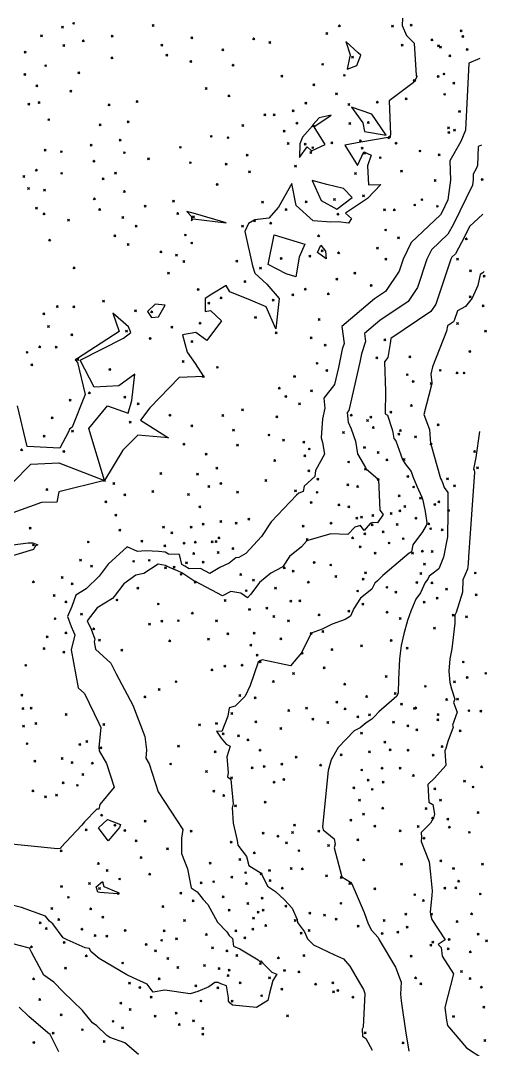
# Model space of a CAD drawing. Header units: inches. Extents: x 1411897 to 1412713, y 4930955 to 4931789.
# Drawn here: x 1412278.8 to 1412328.2, y 4931515.1 to 4931623.9 of the extents above; entities that cross this region are included whole.
import ezdxf

# ---------------------------------------------------------------- set-up
doc = ezdxf.new("R2010")
doc.units = ezdxf.units.IN
doc.header["$MEASUREMENT"] = 0
doc.header["$PDMODE"] = 35
doc.header["$PDSIZE"] = 0.1

msp = doc.modelspace()

# ---------------------------------------------------------------- linework, layer by layer
at = {"color": 2, "true_color": 0xf1eb1f}
for p, q in [((1412319.18, 4931624.15), (1412319.16, 4931623.38)), ((1412319.16, 4931623.38), (1412319.61, 4931622.31)), ((1412319.61, 4931622.31), (1412320.42, 4931621.52)), ((1412314.5, 4931620.51), (1412313.21, 4931621.7)), ((1412313.21, 4931621.7), (1412313.65, 4931620.27)), ((1412320.42, 4931621.52), (1412320.65, 4931618.09)), ((1412313.65, 4931620.27), (1412313.58, 4931619.96)), ((1412314.38, 4931619.17), (1412314.78, 4931620.25)), ((1412314.78, 4931620.25), (1412314.5, 4931620.51)), ((1412313.58, 4931619.96), (1412313.33, 4931618.75)), ((1412313.33, 4931618.75), (1412314.38, 4931619.17)), ((1412326.21, 4931619.4), (1412325.87, 4931612.32)), ((1412327.36, 4931619.9), (1412326.21, 4931619.4)), ((1412320.71, 4931618), (1412320.52, 4931617.6)), ((1412320.65, 4931618.09), (1412320.71, 4931618)), ((1412320.32, 4931617.33), (1412317.78, 4931615.43)), ((1412320.57, 4931617.53), (1412320.32, 4931617.33)), ((1412320.52, 4931617.6), (1412320.57, 4931617.53)), ((1412313.81, 4931614.76), (1412315, 4931613.09)), ((1412315.96, 4931613.99), (1412313.81, 4931614.76)), ((1412317.78, 4931615.43), (1412317.93, 4931611.87)), ((1412310.38, 4931613.63), (1412309.73, 4931612.89)), ((1412310.03, 4931612.8), (1412311.64, 4931613.91)), ((1412311.64, 4931613.91), (1412310.38, 4931613.63)), ((1412317.48, 4931611.8), (1412315.96, 4931613.99)), ((1412309.68, 4931612.79), (1412308.62, 4931611.59)), ((1412309.73, 4931612.89), (1412309.68, 4931612.79)), ((1412309.87, 4931612.68), (1412310.03, 4931612.8)), ((1412311.01, 4931610.79), (1412309.87, 4931612.68)), ((1412315, 4931613.09), (1412315.16, 4931612.17)), ((1412308.62, 4931611.59), (1412308.35, 4931610.87)), ((1412317.68, 4931611.53), (1412314.78, 4931611.04)), ((1412315.16, 4931612.17), (1412317.48, 4931611.8)), ((1412317.73, 4931611.41), (1412317.68, 4931611.53)), ((1412317.87, 4931611.51), (1412317.73, 4931611.41)), ((1412317.93, 4931611.87), (1412317.87, 4931611.51)), ((1412325.87, 4931612.32), (1412325.37, 4931611.1)), ((1412308.35, 4931610.87), (1412308.29, 4931609.44)), ((1412308.29, 4931609.44), (1412309.12, 4931610.54)), ((1412309.12, 4931610.54), (1412309.57, 4931610.12)), ((1412309.57, 4931610.12), (1412311.01, 4931610.79)), ((1412314.78, 4931611.04), (1412313.09, 4931610.73)), ((1412313.09, 4931610.73), (1412314.45, 4931608.57)), ((1412325.37, 4931611.1), (1412324.2, 4931609.07)), ((1412327.21, 4931610.58), (1412327.12, 4931608.58)), ((1412327.54, 4931610.72), (1412327.21, 4931610.58)), ((1412314.45, 4931608.57), (1412315.1, 4931610.02)), ((1412315.1, 4931610.02), (1412315.89, 4931609.68)), ((1412315.89, 4931609.68), (1412315.48, 4931608.53)), ((1412315.48, 4931608.53), (1412315.59, 4931606.55)), ((1412324.2, 4931609.07), (1412324.28, 4931607.03)), ((1412326.98, 4931608.24), (1412326.65, 4931607.66)), ((1412327.12, 4931608.58), (1412326.98, 4931608.24)), ((1412311.21, 4931606.57), (1412309.65, 4931606.99)), ((1412309.65, 4931606.99), (1412310.6, 4931604.87)), ((1412324.28, 4931607.03), (1412324, 4931604.93)), ((1412326.67, 4931607.09), (1412326.59, 4931606.49)), ((1412326.65, 4931607.66), (1412326.67, 4931607.09)), ((1412307.48, 4931606.67), (1412306.08, 4931604.17)), ((1412307.95, 4931604.33), (1412307.48, 4931606.67)), ((1412312.94, 4931606.14), (1412311.21, 4931606.57)), ((1412313.89, 4931605.21), (1412312.94, 4931606.14)), ((1412316.89, 4931606.56), (1412315.5, 4931605.08)), ((1412315.59, 4931606.55), (1412316.89, 4931606.56)), ((1412326.59, 4931606.49), (1412324.57, 4931602.36)), ((1412310.6, 4931604.87), (1412312.25, 4931603.95)), ((1412312.25, 4931603.95), (1412313.89, 4931605.21)), ((1412315.5, 4931605.08), (1412313.16, 4931603.52)), ((1412324, 4931604.93), (1412323.39, 4931603.69)), ((1412297.31, 4931603.46), (1412296.39, 4931603.71)), ((1412296.39, 4931603.71), (1412296.89, 4931603.2)), ((1412306.08, 4931604.17), (1412305.05, 4931603.02)), ((1412309.75, 4931602.71), (1412307.95, 4931604.33)), ((1412323.39, 4931603.69), (1412323.22, 4931603.37)), ((1412296.89, 4931603.2), (1412296.9, 4931602.73)), ((1412296.9, 4931602.73), (1412297.07, 4931602.93)), ((1412297.07, 4931602.93), (1412300.55, 4931602.5)), ((1412300.55, 4931602.5), (1412297.31, 4931603.46)), ((1412303.59, 4931602.84), (1412302.92, 4931602.46)), ((1412305.05, 4931603.02), (1412303.59, 4931602.84)), ((1412311.63, 4931602.6), (1412309.75, 4931602.71)), ((1412312.38, 4931602.62), (1412311.63, 4931602.6)), ((1412313.49, 4931602.48), (1412312.38, 4931602.62)), ((1412313.16, 4931603.52), (1412313.81, 4931602.96)), ((1412313.81, 4931602.96), (1412313.49, 4931602.48)), ((1412323.22, 4931603.37), (1412320.1, 4931600.45)), ((1412327.69, 4931603.43), (1412326.28, 4931602.12)), ((1412302.92, 4931602.46), (1412302.52, 4931601.61)), ((1412302.52, 4931601.61), (1412303.35, 4931597.96)), ((1412324.57, 4931602.36), (1412324, 4931601.31)), ((1412326.28, 4931602.12), (1412325.76, 4931601.04)), ((1412304.99, 4931598.1), (1412305.63, 4931601.25)), ((1412305.63, 4931601.25), (1412308.87, 4931600.26)), ((1412320.1, 4931600.45), (1412319.26, 4931598.67)), ((1412324, 4931601.31), (1412322.25, 4931599.67)), ((1412325.76, 4931601.04), (1412324.78, 4931599.24)), ((1412308.87, 4931600.26), (1412308.28, 4931598.9)), ((1412310.22, 4931599.36), (1412310.56, 4931600.14)), ((1412311.14, 4931598.71), (1412310.22, 4931599.36)), ((1412310.56, 4931600.14), (1412311.04, 4931599.53)), ((1412311.04, 4931599.53), (1412311.14, 4931598.71)), ((1412322.25, 4931599.67), (1412321.78, 4931598.67)), ((1412308.28, 4931598.9), (1412307.9, 4931596.8)), ((1412319.26, 4931598.67), (1412318.84, 4931597.4)), ((1412321.78, 4931598.67), (1412320.78, 4931595.66)), ((1412324.3, 4931598.67), (1412322.72, 4931593.92)), ((1412324.41, 4931598.89), (1412324.3, 4931598.67)), ((1412324.78, 4931599.24), (1412324.41, 4931598.89)), ((1412303.35, 4931597.96), (1412303.58, 4931597.19)), ((1412303.58, 4931597.19), (1412304.84, 4931596.03)), ((1412306.9, 4931597.11), (1412304.99, 4931598.1)), ((1412318.84, 4931597.4), (1412317.38, 4931595.25)), ((1412327.67, 4931597.22), (1412327.41, 4931597.05)), ((1412327.82, 4931597.37), (1412327.67, 4931597.22)), ((1412307.9, 4931596.8), (1412306.9, 4931597.11)), ((1412327.41, 4931597.05), (1412327.17, 4931595.9)), ((1412300.57, 4931595.88), (1412299.02, 4931594.96)), ((1412300.94, 4931595.22), (1412300.57, 4931595.88)), ((1412303.12, 4931594.33), (1412300.94, 4931595.22)), ((1412304.84, 4931596.03), (1412306.15, 4931594.51)), ((1412317.38, 4931595.25), (1412316.24, 4931594.48)), ((1412320.78, 4931595.66), (1412319.78, 4931594.18)), ((1412327.17, 4931595.9), (1412326.56, 4931594.53)), ((1412293.04, 4931593.93), (1412292.22, 4931593.14)), ((1412294.09, 4931593.79), (1412293.04, 4931593.93)), ((1412298.35, 4931594.51), (1412298.33, 4931593.14)), ((1412299.02, 4931594.96), (1412298.35, 4931594.51)), ((1412304.79, 4931593.63), (1412303.12, 4931594.33)), ((1412306.15, 4931594.51), (1412305.79, 4931591.3)), ((1412316.24, 4931594.48), (1412312.78, 4931591.55)), ((1412319.78, 4931594.18), (1412316.81, 4931592.19)), ((1412322.72, 4931593.92), (1412322.18, 4931593.12)), ((1412326.56, 4931594.53), (1412325.85, 4931593.66)), ((1412290.22, 4931591.53), (1412288.56, 4931592.97)), ((1412288.56, 4931592.97), (1412289.23, 4931591.02)), ((1412292.22, 4931593.14), (1412292.65, 4931592.49)), ((1412293.39, 4931592.57), (1412294.09, 4931593.79)), ((1412298.33, 4931593.14), (1412298.9, 4931593.25)), ((1412298.9, 4931593.25), (1412300.07, 4931592.14)), ((1412305.79, 4931591.3), (1412304.79, 4931593.63)), ((1412322.18, 4931593.12), (1412317.97, 4931590.29)), ((1412325, 4931593.2), (1412324.66, 4931592.18)), ((1412325.85, 4931593.66), (1412325, 4931593.2)), ((1412292.65, 4931592.49), (1412293.39, 4931592.57)), ((1412300.07, 4931592.14), (1412298.5, 4931590.08)), ((1412316.81, 4931592.19), (1412315.18, 4931590.81)), ((1412324.58, 4931592.06), (1412323.95, 4931591.63)), ((1412324.66, 4931592.18), (1412324.58, 4931592.06)), ((1412289.23, 4931591.02), (1412284.84, 4931588.18)), ((1412289.69, 4931590.31), (1412290.46, 4931590.93)), ((1412290.46, 4931590.93), (1412290.22, 4931591.53)), ((1412297.36, 4931590.93), (1412295.94, 4931590.67)), ((1412295.94, 4931590.67), (1412296.44, 4931588.83)), ((1412298.5, 4931590.08), (1412297.36, 4931590.93)), ((1412312.78, 4931591.55), (1412313.02, 4931589.76)), ((1412315.18, 4931590.81), (1412315.29, 4931589.97)), ((1412323.85, 4931591.07), (1412322.38, 4931587.28)), ((1412323.95, 4931591.63), (1412323.85, 4931591.07)), ((1412285.11, 4931587.98), (1412289.69, 4931590.31)), ((1412313.02, 4931589.76), (1412312.81, 4931589.14)), ((1412315.29, 4931589.97), (1412314.85, 4931588.65)), ((1412317.88, 4931589.77), (1412317.63, 4931588.28)), ((1412317.97, 4931590.29), (1412317.88, 4931589.77)), ((1412296.44, 4931588.83), (1412297.28, 4931587.63)), ((1412312.81, 4931589.14), (1412312.44, 4931587.23)), ((1412314.85, 4931588.65), (1412314.68, 4931587.79)), ((1412284.75, 4931588.12), (1412284.58, 4931588.02)), ((1412284.58, 4931588.02), (1412284.82, 4931587.76)), ((1412284.84, 4931588.18), (1412284.75, 4931588.12)), ((1412284.82, 4931587.76), (1412285.64, 4931584.36)), ((1412286.6, 4931585.12), (1412285.11, 4931587.98)), ((1412297.28, 4931587.63), (1412298.14, 4931586.26)), ((1412314.68, 4931587.79), (1412313.51, 4931582.67)), ((1412317.63, 4931588.28), (1412317.3, 4931587.8)), ((1412317.3, 4931587.8), (1412317.38, 4931584.72)), ((1412290.89, 4931586.52), (1412289.19, 4931585.29)), ((1412290.58, 4931583.71), (1412290.89, 4931586.52)), ((1412312.44, 4931587.23), (1412312.02, 4931585.4)), ((1412322.38, 4931587.28), (1412322.18, 4931586.51)), ((1412322.18, 4931586.51), (1412322.28, 4931585.59)), ((1412289.19, 4931585.29), (1412286.6, 4931585.12)), ((1412295.59, 4931586.15), (1412292.47, 4931582.94)), ((1412298.14, 4931586.26), (1412295.59, 4931586.15)), ((1412312.02, 4931585.4), (1412310.87, 4931583.96)), ((1412322.25, 4931585.39), (1412321.44, 4931582.26)), ((1412322.28, 4931585.54), (1412322.25, 4931585.39)), ((1412322.28, 4931585.59), (1412322.28, 4931585.54)), ((1412285.64, 4931584.36), (1412284.28, 4931580.89)), ((1412317.38, 4931584.72), (1412317.37, 4931582.33)), ((1412279.53, 4931578.87), (1412278.48, 4931583.15)), ((1412286.05, 4931580.75), (1412288.01, 4931583.15)), ((1412288.01, 4931583.15), (1412290.2, 4931582.38)), ((1412290.2, 4931582.38), (1412290.58, 4931583.71)), ((1412310.87, 4931583.96), (1412310.99, 4931582.91)), ((1412292.47, 4931582.94), (1412291.51, 4931581.63)), ((1412310.99, 4931582.91), (1412310.72, 4931581.79)), ((1412313.51, 4931582.67), (1412313.33, 4931582.45)), ((1412313.33, 4931582.45), (1412313.44, 4931581.42)), ((1412317.37, 4931582.33), (1412317.62, 4931582.19)), ((1412317.62, 4931582.19), (1412318.11, 4931580.65)), ((1412321.44, 4931582.26), (1412322.04, 4931580.67)), ((1412284.28, 4931580.89), (1412284, 4931580.68)), ((1412291.51, 4931581.63), (1412294.46, 4931579.77)), ((1412310.72, 4931581.79), (1412310.6, 4931579.76)), ((1412313.44, 4931581.42), (1412313.77, 4931580.74)), ((1412283.88, 4931580.41), (1412282.98, 4931578.67)), ((1412284, 4931580.68), (1412283.88, 4931580.41)), ((1412287.69, 4931575.26), (1412286.05, 4931580.75)), ((1412291.21, 4931580.07), (1412289.62, 4931578.48)), ((1412294.46, 4931579.77), (1412291.21, 4931580.07)), ((1412310.6, 4931579.76), (1412310.75, 4931579.27)), ((1412313.77, 4931580.74), (1412314.22, 4931579.44)), ((1412318.11, 4931580.65), (1412318.17, 4931580.33)), ((1412318.17, 4931580.33), (1412318.28, 4931579.71)), ((1412322.04, 4931580.67), (1412322.17, 4931579.16)), ((1412327.35, 4931580.46), (1412326.93, 4931577.7)), ((1412282.98, 4931578.67), (1412279.53, 4931578.87)), ((1412310.75, 4931579.27), (1412310.94, 4931578.06)), ((1412314.22, 4931579.44), (1412314.44, 4931578.08)), ((1412318.28, 4931579.71), (1412318.48, 4931579.46)), ((1412318.48, 4931579.46), (1412319.18, 4931577.48)), ((1412322.17, 4931579.16), (1412322.17, 4931579.12)), ((1412322.17, 4931579.12), (1412322.18, 4931579.1)), ((1412322.18, 4931579.1), (1412323.22, 4931575.49)), ((1412289.62, 4931578.48), (1412287.69, 4931575.26)), ((1412310.94, 4931578.06), (1412309.99, 4931576.31)), ((1412314.44, 4931578.08), (1412315.28, 4931576.63)), ((1412326.93, 4931577.7), (1412326.7, 4931576.46)), ((1412277.96, 4931575), (1412279.9, 4931576.98)), ((1412279.9, 4931576.98), (1412282.86, 4931577.14)), ((1412282.86, 4931577.14), (1412287.69, 4931575.26)), ((1412315.28, 4931576.63), (1412315.33, 4931576.53)), ((1412315.33, 4931576.53), (1412315.35, 4931576.51)), ((1412315.35, 4931576.51), (1412316.63, 4931575.42)), ((1412319.18, 4931577.48), (1412319.48, 4931577.03)), ((1412319.48, 4931577.03), (1412320.12, 4931576.2)), ((1412309.94, 4931575.7), (1412308.81, 4931574.66)), ((1412309.99, 4931576.31), (1412309.94, 4931575.7)), ((1412316.63, 4931575.42), (1412316.65, 4931575.39)), ((1412320.12, 4931576.2), (1412320.27, 4931575.67)), ((1412320.27, 4931575.67), (1412320.71, 4931574.66)), ((1412323.22, 4931575.49), (1412323.31, 4931575.29)), ((1412326.8, 4931576.13), (1412326.16, 4931567.18)), ((1412326.7, 4931576.46), (1412326.78, 4931576.34)), ((1412326.78, 4931576.34), (1412326.8, 4931576.13)), ((1412287.69, 4931575.26), (1412282.85, 4931574.05)), ((1412308.81, 4931574.66), (1412308.68, 4931574.11)), ((1412316.65, 4931575.39), (1412316.66, 4931575.36)), ((1412316.66, 4931575.36), (1412316.8, 4931572.12)), ((1412320.71, 4931574.66), (1412321.22, 4931573.49)), ((1412323.31, 4931575.29), (1412323.41, 4931575.06)), ((1412323.41, 4931575.06), (1412323.61, 4931574.54)), ((1412323.61, 4931574.54), (1412324, 4931573.99)), ((1412282.85, 4931574.05), (1412282.66, 4931572.97)), ((1412307.98, 4931573.71), (1412305.32, 4931570.88)), ((1412308.22, 4931573.91), (1412307.98, 4931573.71)), ((1412308.68, 4931574.11), (1412308.22, 4931573.91)), ((1412321.22, 4931573.49), (1412321.26, 4931573.38)), ((1412321.26, 4931573.38), (1412321.3, 4931573.32)), ((1412321.3, 4931573.32), (1412321.58, 4931571.98)), ((1412324, 4931573.99), (1412323.98, 4931572.17)), ((1412281.02, 4931572.95), (1412277.61, 4931571.7)), ((1412282.66, 4931572.97), (1412281.02, 4931572.95)), ((1412323.98, 4931572.17), (1412323.98, 4931572.14)), ((1412323.98, 4931572.14), (1412323.98, 4931572.06)), ((1412317.14, 4931571.68), (1412316.55, 4931570.79)), ((1412316.8, 4931572.12), (1412317.14, 4931571.68)), ((1412321.58, 4931571.98), (1412321.75, 4931570.77)), ((1412323.98, 4931571.88), (1412323.95, 4931569.31)), ((1412323.98, 4931572.06), (1412323.98, 4931571.88)), ((1412305.32, 4931570.88), (1412304.3, 4931569.33)), ((1412314.16, 4931570.33), (1412313.42, 4931569.55)), ((1412314.76, 4931570.52), (1412314.16, 4931570.33)), ((1412315.15, 4931569.98), (1412314.76, 4931570.52)), ((1412315.78, 4931570.72), (1412315.15, 4931569.98)), ((1412316.01, 4931570.81), (1412315.78, 4931570.72)), ((1412316.55, 4931570.79), (1412316.01, 4931570.81)), ((1412321.71, 4931570.5), (1412321.31, 4931569.85)), ((1412321.75, 4931570.77), (1412321.71, 4931570.5)), ((1412304.3, 4931569.33), (1412302.64, 4931567.54)), ((1412309.15, 4931568.92), (1412309.03, 4931568.83)), ((1412309.2, 4931568.93), (1412309.15, 4931568.92)), ((1412311.63, 4931569.63), (1412309.2, 4931568.93)), ((1412313.42, 4931569.55), (1412311.63, 4931569.63)), ((1412321.31, 4931569.85), (1412320.27, 4931568.46)), ((1412323.95, 4931569.31), (1412323.53, 4931567.15)), ((1412276.17, 4931568.21), (1412279.61, 4931568.66)), ((1412280.17, 4931567.98), (1412276.8, 4931566.96)), ((1412279.61, 4931568.66), (1412280.13, 4931568.67)), ((1412280.13, 4931568.67), (1412280.65, 4931568.47)), ((1412280.34, 4931568.25), (1412280.17, 4931567.98)), ((1412280.41, 4931568.36), (1412280.34, 4931568.25)), ((1412280.65, 4931568.47), (1412280.41, 4931568.36)), ((1412290.1, 4931568.24), (1412288.07, 4931566.41)), ((1412291.18, 4931567.74), (1412290.1, 4931568.24)), ((1412292.04, 4931567.81), (1412291.18, 4931567.74)), ((1412293.43, 4931567.77), (1412292.04, 4931567.81)), ((1412308.5, 4931568.25), (1412307.25, 4931567.24)), ((1412309.03, 4931568.83), (1412308.5, 4931568.25)), ((1412320.27, 4931568.46), (1412320.15, 4931567.72)), ((1412294.09, 4931567.67), (1412293.43, 4931567.77)), ((1412294.46, 4931567.48), (1412294.09, 4931567.67)), ((1412295.61, 4931567.43), (1412294.46, 4931567.48)), ((1412295.86, 4931566.39), (1412295.61, 4931567.43)), ((1412301.57, 4931567.07), (1412300.86, 4931566.53)), ((1412301.88, 4931567.13), (1412301.57, 4931567.07)), ((1412302.64, 4931567.54), (1412301.88, 4931567.13)), ((1412307.25, 4931567.24), (1412306.57, 4931566.2)), ((1412319.9, 4931567.57), (1412317.12, 4931565.21)), ((1412320.05, 4931567.66), (1412319.9, 4931567.57)), ((1412320.15, 4931567.72), (1412320.05, 4931567.66)), ((1412323.53, 4931567.15), (1412323.02, 4931565.91)), ((1412326.16, 4931567.18), (1412326.15, 4931566.44)), ((1412288.07, 4931566.41), (1412287.11, 4931565.14)), ((1412293.35, 4931566.41), (1412291.85, 4931565.42)), ((1412294.13, 4931566.29), (1412293.35, 4931566.41)), ((1412294.55, 4931566.07), (1412294.13, 4931566.29)), ((1412295.42, 4931565.72), (1412294.55, 4931566.07)), ((1412295.85, 4931565.5), (1412295.42, 4931565.72)), ((1412296.19, 4931566.21), (1412295.86, 4931566.39)), ((1412296.65, 4931565.91), (1412296.19, 4931566.21)), ((1412297.85, 4931565.95), (1412296.65, 4931565.91)), ((1412298.82, 4931565.43), (1412297.85, 4931565.95)), ((1412299.9, 4931566.05), (1412298.82, 4931565.43)), ((1412300.86, 4931566.53), (1412299.9, 4931566.05)), ((1412306.48, 4931566.1), (1412305.27, 4931565.45)), ((1412306.57, 4931566.2), (1412306.48, 4931566.1)), ((1412323.02, 4931565.91), (1412322.31, 4931565.36)), ((1412326.05, 4931565.9), (1412325.58, 4931564.75)), ((1412326.15, 4931566.44), (1412326.05, 4931565.9)), ((1412287.11, 4931565.14), (1412285.76, 4931563.81)), ((1412291, 4931565.26), (1412289.74, 4931564.33)), ((1412291.85, 4931565.42), (1412291, 4931565.26)), ((1412297.24, 4931564.58), (1412295.85, 4931565.5)), ((1412297.3, 4931564.58), (1412297.24, 4931564.58)), ((1412300.18, 4931563.05), (1412297.3, 4931564.58)), ((1412305.27, 4931565.45), (1412304.09, 4931564.49)), ((1412316.56, 4931564.64), (1412316.28, 4931564.4)), ((1412317.12, 4931565.21), (1412316.56, 4931564.64)), ((1412321.86, 4931564.82), (1412321.59, 4931564.47)), ((1412322.03, 4931565.16), (1412321.86, 4931564.82)), ((1412322.31, 4931565.36), (1412322.03, 4931565.16)), ((1412325.58, 4931564.75), (1412325.53, 4931563.45)), ((1412285.76, 4931563.81), (1412284.65, 4931563.12)), ((1412289.74, 4931564.33), (1412288.73, 4931563)), ((1412301.03, 4931563.54), (1412300.18, 4931563.05)), ((1412302.12, 4931563.35), (1412301.03, 4931563.54)), ((1412303.48, 4931563.68), (1412303.13, 4931563.22)), ((1412304.09, 4931564.49), (1412303.48, 4931563.68)), ((1412315.95, 4931563.76), (1412314.75, 4931562.81)), ((1412316.28, 4931564.4), (1412315.95, 4931563.76)), ((1412321.59, 4931564.47), (1412321.11, 4931563.4)), ((1412325.53, 4931563.45), (1412324.86, 4931561.31)), ((1412284.65, 4931563.12), (1412284.25, 4931561.94)), ((1412288.53, 4931562.8), (1412286.9, 4931561.79)), ((1412288.73, 4931563), (1412288.53, 4931562.8)), ((1412302.81, 4931562.84), (1412302.12, 4931563.35)), ((1412303.13, 4931563.22), (1412302.81, 4931562.84)), ((1412314.75, 4931562.81), (1412314.04, 4931561.72)), ((1412320.61, 4931562.72), (1412320.08, 4931561.45)), ((1412321.11, 4931563.4), (1412320.61, 4931562.72)), ((1412284.25, 4931561.94), (1412283.78, 4931560.88)), ((1412286.9, 4931561.79), (1412285.85, 4931560.41)), ((1412314.04, 4931561.72), (1412313.71, 4931560.91)), ((1412320.08, 4931561.45), (1412319.73, 4931560.45)), ((1412324.86, 4931561.31), (1412324.73, 4931561.02)), ((1412283.78, 4931560.88), (1412284.17, 4931559.82)), ((1412285.85, 4931560.41), (1412286.27, 4931559.53)), ((1412313.12, 4931560.57), (1412311.76, 4931560.08)), ((1412313.71, 4931560.91), (1412313.12, 4931560.57)), ((1412319.73, 4931560.45), (1412319.32, 4931559.06)), ((1412324.74, 4931560.16), (1412324.42, 4931557.47)), ((1412324.73, 4931561.02), (1412324.74, 4931560.16)), ((1412284.17, 4931559.82), (1412284.42, 4931559.27)), ((1412284.42, 4931559.27), (1412284.55, 4931558.95)), ((1412286.27, 4931559.53), (1412286.68, 4931558.49)), ((1412309.53, 4931559.1), (1412308.51, 4931557.04)), ((1412310.71, 4931559.53), (1412309.53, 4931559.1)), ((1412311.76, 4931560.08), (1412310.71, 4931559.53)), ((1412284.55, 4931558.95), (1412284.15, 4931557.36)), ((1412286.68, 4931558.49), (1412286.6, 4931558.19)), ((1412286.6, 4931558.19), (1412286.75, 4931557.43)), ((1412319.32, 4931559.06), (1412319.07, 4931557.83)), ((1412284.15, 4931557.36), (1412284.92, 4931553.35)), ((1412286.75, 4931557.43), (1412288.37, 4931555.96)), ((1412308.51, 4931557.04), (1412307.37, 4931555.66)), ((1412319.07, 4931557.83), (1412318.86, 4931556.41)), ((1412324.42, 4931557.47), (1412324.21, 4931556.41)), ((1412288.37, 4931555.96), (1412288.92, 4931554.81)), ((1412303.94, 4931556.04), (1412303.09, 4931553.59)), ((1412304.1, 4931556.19), (1412303.94, 4931556.04)), ((1412304.35, 4931556.3), (1412304.1, 4931556.19)), ((1412307.37, 4931555.66), (1412304.35, 4931556.3)), ((1412318.86, 4931556.41), (1412318.78, 4931554.2)), ((1412324.21, 4931556.41), (1412324.1, 4931555.09)), ((1412288.92, 4931554.81), (1412290.67, 4931551.5)), ((1412324.1, 4931555.09), (1412324.2, 4931553.89)), ((1412318.78, 4931554.2), (1412318.73, 4931552.82)), ((1412324.2, 4931553.89), (1412324.37, 4931553.24)), ((1412284.92, 4931553.35), (1412285.58, 4931552.74)), ((1412285.58, 4931552.74), (1412287.1, 4931549.59)), ((1412303.09, 4931553.59), (1412302.56, 4931552.45)), ((1412318.73, 4931552.82), (1412318.59, 4931552.44)), ((1412324.37, 4931553.24), (1412324.71, 4931552.13)), ((1412290.67, 4931551.5), (1412291.95, 4931548.2)), ((1412302.56, 4931552.45), (1412301.49, 4931551.4)), ((1412318.59, 4931552.44), (1412316.69, 4931550.81)), ((1412324.71, 4931552.13), (1412324.58, 4931551.8)), ((1412324.58, 4931551.8), (1412324.99, 4931550.77)), ((1412300.88, 4931551.21), (1412300.74, 4931550.35)), ((1412301.49, 4931551.4), (1412300.88, 4931551.21)), ((1412316.69, 4931550.81), (1412316.25, 4931550.31)), ((1412324.99, 4931550.77), (1412324.48, 4931549.4)), ((1412287.1, 4931549.59), (1412287.3, 4931549.13)), ((1412300.74, 4931550.35), (1412300.09, 4931548.72)), ((1412315.34, 4931549.64), (1412314.73, 4931549.11)), ((1412315.96, 4931550.01), (1412315.34, 4931549.64)), ((1412316.25, 4931550.31), (1412315.96, 4931550.01)), ((1412324.48, 4931549.4), (1412324.54, 4931549.17)), ((1412287.3, 4931549.13), (1412287.1, 4931547.07)), ((1412291.95, 4931548.2), (1412292.13, 4931546.79)), ((1412300.09, 4931548.72), (1412299.54, 4931548.75)), ((1412299.54, 4931548.75), (1412300.02, 4931548)), ((1412314.1, 4931548.78), (1412312.39, 4931547.01)), ((1412314.73, 4931549.11), (1412314.1, 4931548.78)), ((1412324.54, 4931549.17), (1412323.99, 4931547.66)), ((1412300.02, 4931548), (1412300.54, 4931547.38)), ((1412300.54, 4931547.38), (1412300.97, 4931547.16)), ((1412300.97, 4931547.16), (1412300.64, 4931546.04)), ((1412323.99, 4931547.66), (1412323.77, 4931546.92)), ((1412287.1, 4931547.07), (1412287.14, 4931546.69)), ((1412287.14, 4931546.69), (1412287.91, 4931545.35)), ((1412292.13, 4931546.79), (1412292.07, 4931545.88)), ((1412300.64, 4931546.04), (1412300.77, 4931544.37)), ((1412312.39, 4931547.01), (1412311.66, 4931545.72)), ((1412323.77, 4931546.92), (1412323.67, 4931546.68)), ((1412323.67, 4931546.68), (1412323.76, 4931545.13)), ((1412287.91, 4931545.35), (1412288.72, 4931542.83)), ((1412292.07, 4931545.88), (1412292.4, 4931545.3)), ((1412292.4, 4931545.3), (1412293.36, 4931542.33)), ((1412311.66, 4931545.72), (1412311.33, 4931544.61)), ((1412323.76, 4931545.13), (1412322.56, 4931543.79)), ((1412300.77, 4931544.37), (1412300.69, 4931543.93)), ((1412300.69, 4931543.93), (1412300.98, 4931543.72)), ((1412311.33, 4931544.61), (1412310.72, 4931538.63)), ((1412288.72, 4931542.83), (1412287.19, 4931541)), ((1412300.98, 4931543.72), (1412301.03, 4931543.65)), ((1412301.03, 4931543.65), (1412301.29, 4931541.07)), ((1412322.56, 4931543.79), (1412321.88, 4931543.12)), ((1412321.88, 4931543.12), (1412321.98, 4931541.25)), ((1412293.36, 4931542.33), (1412295.96, 4931538.37)), ((1412287.19, 4931541), (1412287.1, 4931540.49)), ((1412301.29, 4931541.07), (1412301.19, 4931540.66)), ((1412301.19, 4931540.66), (1412301.31, 4931539.02)), ((1412321.98, 4931541.25), (1412322.39, 4931540.99)), ((1412322.39, 4931540.99), (1412322.56, 4931539.97)), ((1412286.89, 4931540.49), (1412285.58, 4931539.18)), ((1412287.1, 4931540.49), (1412286.89, 4931540.49)), ((1412322.44, 4931539.53), (1412322.14, 4931539.01)), ((1412322.47, 4931539.55), (1412322.44, 4931539.53)), ((1412322.56, 4931539.97), (1412322.47, 4931539.55)), ((1412285.31, 4931538.82), (1412283.09, 4931536.46)), ((1412285.58, 4931539.18), (1412285.31, 4931538.82)), ((1412287.06, 4931538.53), (1412288.02, 4931539.4)), ((1412288.08, 4931537.15), (1412287.06, 4931538.53)), ((1412288.02, 4931539.4), (1412289.39, 4931538.89)), ((1412289.27, 4931538.56), (1412288.08, 4931537.15)), ((1412289.39, 4931538.89), (1412289.27, 4931538.56)), ((1412301.31, 4931539.02), (1412301.7, 4931537.2)), ((1412310.72, 4931538.63), (1412310.79, 4931538.32)), ((1412322.14, 4931539.01), (1412321.17, 4931538.02)), ((1412295.96, 4931538.37), (1412295.82, 4931537.42)), ((1412295.82, 4931537.42), (1412295.83, 4931535.83)), ((1412310.79, 4931538.32), (1412311.98, 4931537.37)), ((1412311.98, 4931537.37), (1412312.09, 4931536.81)), ((1412321.19, 4931537.52), (1412321.16, 4931537.07)), ((1412321.17, 4931538.02), (1412321.19, 4931537.52)), ((1412282.73, 4931536.31), (1412276.8, 4931536.91)), ((1412283.05, 4931536.34), (1412282.73, 4931536.31)), ((1412283.09, 4931536.46), (1412283.05, 4931536.34)), ((1412301.7, 4931537.2), (1412301.78, 4931536.69)), ((1412301.78, 4931536.69), (1412302.71, 4931535.51)), ((1412312.09, 4931536.81), (1412311.98, 4931536.42)), ((1412311.98, 4931536.42), (1412312.79, 4931533.33)), ((1412321.16, 4931537.07), (1412322.02, 4931534.94)), ((1412295.83, 4931535.83), (1412296.45, 4931534.19)), ((1412302.71, 4931535.51), (1412302.94, 4931534.54)), ((1412296.45, 4931534.19), (1412296.86, 4931532.18)), ((1412302.94, 4931534.54), (1412304.24, 4931533.75)), ((1412322.02, 4931534.94), (1412322.15, 4931533.62)), ((1412304.24, 4931533.75), (1412304.27, 4931533.69)), ((1412304.27, 4931533.69), (1412304.3, 4931533.65)), ((1412304.3, 4931533.65), (1412304.92, 4931532.35)), ((1412312.79, 4931533.33), (1412313.69, 4931532.78)), ((1412322.15, 4931533.62), (1412322.32, 4931531.87)), ((1412286.8, 4931532.29), (1412287.48, 4931532.85)), ((1412287, 4931531.73), (1412286.8, 4931532.29)), ((1412287.48, 4931532.85), (1412287.62, 4931532.33)), ((1412287.62, 4931532.33), (1412289.13, 4931531.68)), ((1412296.86, 4931532.18), (1412297.49, 4931531.75)), ((1412304.92, 4931532.35), (1412305.77, 4931531.8)), ((1412313.69, 4931532.78), (1412313.82, 4931532.6)), ((1412313.82, 4931532.6), (1412314.4, 4931531.29)), ((1412322.32, 4931531.87), (1412322.29, 4931531.37)), ((1412287.21, 4931531.68), (1412287, 4931531.73)), ((1412289.08, 4931531.54), (1412287.21, 4931531.68)), ((1412289.15, 4931531.47), (1412289.08, 4931531.54)), ((1412289.13, 4931531.68), (1412289.19, 4931531.65)), ((1412289.19, 4931531.59), (1412289.15, 4931531.47)), ((1412289.19, 4931531.65), (1412289.19, 4931531.59)), ((1412297.49, 4931531.75), (1412298.12, 4931530.95)), ((1412298.12, 4931530.95), (1412298.63, 4931530.41)), ((1412305.77, 4931531.8), (1412306.73, 4931530.9)), ((1412306.73, 4931530.9), (1412307.52, 4931530.05)), ((1412314.4, 4931531.29), (1412315.14, 4931529.56)), ((1412322.29, 4931531.37), (1412322.12, 4931529.65)), ((1412278.9, 4931530.1), (1412277.78, 4931530.37)), ((1412281.45, 4931529.18), (1412278.9, 4931530.1)), ((1412298.63, 4931530.41), (1412299.65, 4931528.54)), ((1412307.52, 4931530.05), (1412308.07, 4931528.84)), ((1412281.86, 4931528.66), (1412281.45, 4931529.18)), ((1412282.22, 4931528.38), (1412281.86, 4931528.66)), ((1412308.07, 4931528.84), (1412308.11, 4931528.53)), ((1412315.14, 4931529.56), (1412315.55, 4931528.37)), ((1412322.12, 4931529.65), (1412322.17, 4931529.41)), ((1412322.17, 4931529.41), (1412322.16, 4931529.36)), ((1412322.16, 4931529.36), (1412322.29, 4931528.84)), ((1412322.29, 4931528.84), (1412323.71, 4931526.67)), ((1412283.31, 4931526.88), (1412282.22, 4931528.38)), ((1412299.65, 4931528.54), (1412300.64, 4931527.52)), ((1412308.11, 4931528.53), (1412308.83, 4931527.52)), ((1412315.55, 4931528.37), (1412315.93, 4931527.72)), ((1412315.93, 4931527.72), (1412316.61, 4931526.93)), ((1412279.62, 4931525.85), (1412276.25, 4931526.73)), ((1412283.76, 4931526.67), (1412283.31, 4931526.88)), ((1412285.63, 4931525.85), (1412283.76, 4931526.67)), ((1412300.64, 4931527.52), (1412300.88, 4931527.13)), ((1412300.88, 4931527.13), (1412301.22, 4931526.84)), ((1412301.22, 4931526.84), (1412301.33, 4931526.03)), ((1412308.83, 4931527.52), (1412309.14, 4931526.78)), ((1412309.14, 4931526.78), (1412309.79, 4931526.16)), ((1412316.61, 4931526.93), (1412316.74, 4931526.7)), ((1412316.74, 4931526.7), (1412318.46, 4931523.81)), ((1412323.71, 4931526.67), (1412322.96, 4931526.2)), ((1412279.76, 4931525.81), (1412279.62, 4931525.85)), ((1412280.01, 4931525.31), (1412279.76, 4931525.81)), ((1412286.09, 4931525.76), (1412285.63, 4931525.85)), ((1412286.25, 4931525.46), (1412286.09, 4931525.76)), ((1412287.14, 4931524.72), (1412286.25, 4931525.46)), ((1412301.33, 4931526.03), (1412302, 4931525.73)), ((1412302, 4931525.73), (1412303.94, 4931524.56)), ((1412309.79, 4931526.16), (1412311.99, 4931525.09)), ((1412322.96, 4931526.2), (1412323.29, 4931525.88)), ((1412323.29, 4931525.88), (1412323.4, 4931524.96)), ((1412281.26, 4931522.93), (1412280.01, 4931525.31)), ((1412290.04, 4931522.98), (1412287.14, 4931524.72)), ((1412303.94, 4931524.56), (1412304.12, 4931524.41)), ((1412304.12, 4931524.41), (1412304.21, 4931524.45)), ((1412304.21, 4931524.45), (1412304.4, 4931524.26)), ((1412304.4, 4931524.26), (1412305.39, 4931523.25)), ((1412311.99, 4931525.09), (1412312.96, 4931524.66)), ((1412312.96, 4931524.66), (1412313.61, 4931523.91)), ((1412323.4, 4931524.96), (1412324.6, 4931523.08)), ((1412305.39, 4931523.25), (1412305.92, 4931523.07)), ((1412313.61, 4931523.91), (1412314.65, 4931522.14)), ((1412318.46, 4931523.81), (1412319.06, 4931522.2)), ((1412282.32, 4931522.19), (1412281.26, 4931522.93)), ((1412283.33, 4931521.18), (1412282.32, 4931522.19)), ((1412290.73, 4931522.65), (1412290.04, 4931522.98)), ((1412292.2, 4931522.01), (1412290.73, 4931522.65)), ((1412299.34, 4931522.17), (1412298.73, 4931521.7)), ((1412299.7, 4931522.16), (1412299.34, 4931522.17)), ((1412300, 4931522.03), (1412299.7, 4931522.16)), ((1412305.47, 4931522.38), (1412305.14, 4931521.05)), ((1412305.92, 4931523.07), (1412305.47, 4931522.38)), ((1412314.65, 4931522.14), (1412315.08, 4931521.42)), ((1412319.06, 4931522.2), (1412318.99, 4931520.94)), ((1412324.6, 4931523.08), (1412323.66, 4931519.51)), ((1412285.35, 4931519.2), (1412283.33, 4931521.18)), ((1412292.85, 4931521.16), (1412292.2, 4931522.01)), ((1412294.06, 4931521.36), (1412292.85, 4931521.16)), ((1412296.75, 4931520.98), (1412294.06, 4931521.36)), ((1412297.55, 4931521.23), (1412296.75, 4931520.98)), ((1412298.73, 4931521.7), (1412297.55, 4931521.23)), ((1412300.6, 4931521.83), (1412300, 4931522.03)), ((1412300.8, 4931520.56), (1412300.6, 4931521.83)), ((1412305.14, 4931521.05), (1412304.94, 4931520.28)), ((1412315.22, 4931521.02), (1412315.04, 4931517.43)), ((1412315.08, 4931521.42), (1412315.22, 4931521.02)), ((1412300.8, 4931520.2), (1412300.8, 4931520.56)), ((1412300.97, 4931519.99), (1412300.8, 4931520.2)), ((1412301.23, 4931519.79), (1412300.97, 4931519.99)), ((1412304.94, 4931520.28), (1412303.75, 4931519.51)), ((1412318.99, 4931520.94), (1412319.05, 4931520.22)), ((1412319.05, 4931520.22), (1412319.56, 4931516.81)), ((1412279.68, 4931518.56), (1412278.67, 4931519.58)), ((1412286.42, 4931517.92), (1412285.35, 4931519.2)), ((1412303.75, 4931519.51), (1412301.23, 4931519.79)), ((1412323.66, 4931519.51), (1412323.84, 4931518.2)), ((1412281.69, 4931516.86), (1412279.68, 4931518.56)), ((1412286.87, 4931517.59), (1412286.42, 4931517.92)), ((1412323.84, 4931518.2), (1412323.94, 4931517.64)), ((1412281.95, 4931516.67), (1412281.69, 4931516.86)), ((1412282.47, 4931515.62), (1412281.95, 4931516.67)), ((1412287.94, 4931516.56), (1412286.87, 4931517.59)), ((1412315.04, 4931517.43), (1412314.93, 4931517.25)), ((1412314.93, 4931517.25), (1412314.96, 4931516.51)), ((1412319.56, 4931516.81), (1412319.67, 4931516.01)), ((1412323.94, 4931517.64), (1412325.97, 4931515.27)), ((1412282.87, 4931514.84), (1412282.47, 4931515.62)), ((1412288.25, 4931516.36), (1412287.94, 4931516.56)), ((1412289.85, 4931515.78), (1412288.25, 4931516.36)), ((1412291.3, 4931514.57), (1412289.85, 4931515.78)), ((1412314.96, 4931516.51), (1412315.32, 4931516.25)), ((1412315.32, 4931516.25), (1412315.97, 4931515.03)), ((1412319.67, 4931516.01), (1412319.87, 4931514.9)), ((1412325.97, 4931515.27), (1412327.69, 4931514.13))]:
    msp.add_line(p, q, dxfattribs=at)
for p in [(1412283.26, 4931623.2), (1412284.43, 4931623.61), (1412292.84, 4931623.39), (1412312.52, 4931623.36), (1412318.13, 4931623.33), (1412320.1, 4931623.43), (1412281.03, 4931622.29), (1412288.49, 4931622.27), (1412296.93, 4931622.1), (1412311.2, 4931622.54), (1412325.4, 4931622.82), (1412325.57, 4931622.24), (1412283.39, 4931621.27), (1412285.45, 4931621.77), (1412293.76, 4931621.32), (1412303.46, 4931621.97), (1412305.17, 4931621.58), (1412319.16, 4931621.3), (1412322.31, 4931621.86), (1412322.99, 4931621.25), (1412323.21, 4931621.09), (1412279.31, 4931620.58), (1412288.48, 4931619.97), (1412294.28, 4931620.25), (1412300.21, 4931620.82), (1412313.9, 4931620.04), (1412324.19, 4931620.18), (1412326.04, 4931620.86), (1412281.47, 4931619.14), (1412296.82, 4931619.59), (1412301.28, 4931619.18), (1412310.75, 4931619.28), (1412279.26, 4931618.22), (1412284.98, 4931618.37), (1412306.43, 4931618.02), (1412313.05, 4931618.11), (1412322.96, 4931618.01), (1412323.58, 4931618.25), (1412280.53, 4931617), (1412298.43, 4931616.72), (1412309.81, 4931617.13), (1412320.43, 4931617.59), (1412324.63, 4931617.29), (1412284.14, 4931616.43), (1412300.85, 4931615.95), (1412312.21, 4931616.17), (1412319.58, 4931615.64), (1412323.65, 4931616.1), (1412279.69, 4931615.07), (1412280.77, 4931615.24), (1412288.17, 4931615), (1412291.13, 4931615.34), (1412308.97, 4931615.19), (1412313.51, 4931615.03), (1412316.53, 4931615.28), (1412281.79, 4931613.43), (1412304.64, 4931613.94), (1412305.62, 4931613.94), (1412307.63, 4931614.38), (1412325.21, 4931614.31), (1412287.24, 4931612.88), (1412290.19, 4931613.19), (1412302.32, 4931612.8), (1412308.04, 4931613.06), (1412309.77, 4931612.78), (1412313.63, 4931613.01), (1412315.58, 4931613.13), (1412324.05, 4931612.55), (1412324.69, 4931612.31), (1412289.35, 4931611.27), (1412298.98, 4931611.66), (1412300.75, 4931611.52), (1412306.69, 4931612.23), (1412317.8, 4931611.58), (1412324.09, 4931612.08), (1412281.43, 4931610.21), (1412286.29, 4931610.72), (1412295.71, 4931610.5), (1412307.1, 4931610.91), (1412308.91, 4931610.85), (1412309.7, 4931610.46), (1412311.72, 4931610.97), (1412314.74, 4931611.2), (1412314.92, 4931610.41), (1412318.51, 4931610.93), (1412283.13, 4931610.04), (1412286.58, 4931609.03), (1412289.79, 4931609.94), (1412292.34, 4931609.29), (1412302.77, 4931609.68), (1412309.51, 4931609.95), (1412315.17, 4931609.88), (1412316.85, 4931609.41), (1412321.04, 4931610.11), (1412323.06, 4931609.72), (1412280.49, 4931608.09), (1412296.77, 4931608.88), (1412300.55, 4931608.71), (1412307.88, 4931608.5), (1412319.08, 4931608), (1412279.16, 4931607.42), (1412283.16, 4931607.75), (1412287.56, 4931607.17), (1412288.85, 4931607.79), (1412303.01, 4931607.92), (1412314.23, 4931607.73), (1412322.65, 4931606.99), (1412327.61, 4931607.11), (1412279.65, 4931606.14), (1412281.34, 4931605.97), (1412289.79, 4931605.83), (1412299.61, 4931606.59), (1412286.62, 4931605.06), (1412294.99, 4931604.82), (1412304.39, 4931604.69), (1412309.01, 4931604.75), (1412312.01, 4931604.98), (1412315.07, 4931605.36), (1412321.25, 4931604.96), (1412280.5, 4931604.06), (1412287.18, 4931603.93), (1412291.98, 4931604.28), (1412306.88, 4931603.92), (1412317.29, 4931603.91), (1412318.33, 4931603.89), (1412320.48, 4931604.4), (1412322.88, 4931604.26), (1412281.3, 4931603.47), (1412283.88, 4931602.79), (1412289.63, 4931603.07), (1412295.43, 4931603.51), (1412297.09, 4931603.16), (1412303.55, 4931602.74), (1412312.37, 4931603.44), (1412291.05, 4931602.17), (1412302.28, 4931602.17), (1412305.26, 4931602.49), (1412317.41, 4931601.76), (1412281.89, 4931600.68), (1412288.79, 4931601.16), (1412296.24, 4931601.23), (1412296.91, 4931600.38), (1412310.33, 4931601.13), (1412318.76, 4931600.94), (1412325.94, 4931600.83), (1412290.2, 4931600.23), (1412293.66, 4931599.44), (1412310.69, 4931599.57), (1412312.44, 4931599.35), (1412316.56, 4931599.83), (1412295.31, 4931599.09), (1412296.07, 4931598.43), (1412301.69, 4931598.47), (1412306.37, 4931598.76), (1412309.39, 4931598.98), (1412317.42, 4931598.67), (1412325, 4931598.67), (1412284.47, 4931597.75), (1412294.46, 4931597.19), (1412304.18, 4931597.71), (1412314.15, 4931597.21), (1412326.39, 4931597.46), (1412302.54, 4931596.31), (1412312.25, 4931596.55), (1412327.83, 4931596.88), (1412297.6, 4931595.48), (1412307.6, 4931594.91), (1412308.92, 4931595.5), (1412311.35, 4931595), (1412315.89, 4931595.91), (1412287.58, 4931594.24), (1412298.72, 4931594.03), (1412300.01, 4931594.59), (1412305.51, 4931594.34), (1412326.34, 4931594.68), (1412281.28, 4931592.88), (1412282.7, 4931593.67), (1412284.45, 4931593.64), (1412290.96, 4931593.23), (1412292.68, 4931593.11), (1412327.73, 4931593.73), (1412297.79, 4931591.9), (1412303.66, 4931592.52), (1412310.39, 4931592.29), (1412325, 4931591.87), (1412281.78, 4931591.54), (1412284.23, 4931590.69), (1412290.02, 4931591.07), (1412294.8, 4931591.48), (1412305.83, 4931590.87), (1412327.97, 4931591.07), (1412292.53, 4931590.3), (1412296.94, 4931589.97), (1412309.55, 4931590.35), (1412311.01, 4931589.58), (1412317.32, 4931590.15), (1412279.5, 4931588.82), (1412280.84, 4931589.4), (1412282.57, 4931589.37), (1412326.32, 4931588.92), (1412280.01, 4931587.49), (1412284.87, 4931588.05), (1412296.01, 4931587.85), (1412310.16, 4931587.65), (1412316.48, 4931588.25), (1412319.96, 4931588.34), (1412288.26, 4931587.02), (1412298.14, 4931586.26), (1412299.62, 4931587.23), (1412307.78, 4931586.28), (1412311.19, 4931586.91), (1412319.7, 4931586.46), (1412323.19, 4931586.92), (1412324.96, 4931586.64), (1412325.7, 4931586.63), (1412320.31, 4931585.75), (1412322.23, 4931585.52), (1412286.09, 4931584.53), (1412289.84, 4931584.09), (1412306.17, 4931585.03), (1412306.85, 4931584.16), (1412309.57, 4931584.76), (1412284.07, 4931583.77), (1412291.24, 4931583.37), (1412308.3, 4931583.37), (1412320.13, 4931583.2), (1412282.16, 4931581.88), (1412294.61, 4931582.18), (1412300.21, 4931582.14), (1412302.27, 4931582.73), (1412305.92, 4931582.01), (1412313.78, 4931582.17), (1412315.84, 4931581.95), (1412317.95, 4931582.48), (1412290.4, 4931581.43), (1412296.92, 4931581.04), (1412315.49, 4931581.62), (1412316.11, 4931580.87), (1412322.96, 4931581.17), (1412281.32, 4931579.96), (1412284.31, 4931580.48), (1412301.33, 4931580.6), (1412305.08, 4931580.07), (1412312.96, 4931580.33), (1412318.8, 4931580.17), (1412318.97, 4931580.56), (1412320.56, 4931579.88), (1412296.09, 4931579.11), (1412301.75, 4931579.01), (1412306.61, 4931579.54), (1412308.77, 4931579.32), (1412309.34, 4931578.59), (1412315.18, 4931578.77), (1412322.21, 4931579.14), (1412278.93, 4931578.5), (1412283.39, 4931578.35), (1412298.44, 4931578.06), (1412308.87, 4931577.89), (1412316.63, 4931578.23), (1412319.38, 4931577.49), (1412326.82, 4931578.33), (1412299.56, 4931576.56), (1412305.68, 4931577.37), (1412313.5, 4931577.22), (1412315.29, 4931576.48), (1412317.55, 4931577.44), (1412327.13, 4931576.62), (1412293.65, 4931576), (1412297.52, 4931575.95), (1412309.3, 4931576.29), (1412310.25, 4931575.42), (1412316.62, 4931575.39), (1412319.76, 4931575.7), (1412323.95, 4931575.45), (1412281.61, 4931574.31), (1412287.69, 4931575.26), (1412288.68, 4931574.95), (1412298.72, 4931574.64), (1412299.98, 4931574.96), (1412304.74, 4931575.27), (1412313.42, 4931574.81), (1412314.45, 4931574.62), (1412320.37, 4931574.58), (1412324.69, 4931574.69), (1412289.84, 4931573.76), (1412292.81, 4931574.1), (1412296.58, 4931573.79), (1412301.74, 4931574.03), (1412307.88, 4931574.16), (1412310.16, 4931574.01), (1412318.83, 4931573.64), (1412321.1, 4931573.41), (1412287.83, 4931573.02), (1412297.78, 4931572.49), (1412309.53, 4931572.95), (1412312.48, 4931572.7), (1412313.53, 4931572.47), (1412318.9, 4931572.06), (1412319.45, 4931572.52), (1412322.62, 4931572.74), (1412323.03, 4931573), (1412324.05, 4931572.11), (1412288.9, 4931571.61), (1412302.96, 4931571.18), (1412314.37, 4931571.29), (1412314.85, 4931571.38), (1412316.06, 4931571.57), (1412318, 4931571.77), (1412320.62, 4931571.29), (1412279.84, 4931570.24), (1412289.32, 4931570.02), (1412293.93, 4931570.34), (1412296.85, 4931570.34), (1412298.13, 4931570.66), (1412299.99, 4931570.92), (1412301.6, 4931570.75), (1412308.69, 4931570.44), (1412311.64, 4931570.75), (1412315.99, 4931570.57), (1412318.62, 4931570.61), (1412321.96, 4931570.68), (1412322.17, 4931570.17), (1412323.38, 4931570.05), (1412291.63, 4931568.85), (1412294.82, 4931569.74), (1412299.07, 4931568.78), (1412299.48, 4931568.82), (1412299.79, 4931569.21), (1412309.12, 4931569.02), (1412313.92, 4931569.21), (1412315.22, 4931569.63), (1412317.16, 4931569.84), (1412319.28, 4931569.11), (1412280.17, 4931568.44), (1412285.98, 4931568.76), (1412294.07, 4931568.37), (1412296.1, 4931568.63), (1412297.29, 4931568.74), (1412301.27, 4931568.06), (1412314.72, 4931568.25), (1412317.77, 4931568.65), (1412321.29, 4931567.79), (1412322.32, 4931567.75), (1412285.15, 4931566.83), (1412290.77, 4931566.72), (1412292.43, 4931566.82), (1412297.12, 4931567.55), (1412298.13, 4931566.64), (1412299.7, 4931567.66), (1412309.86, 4931566.61), (1412316.31, 4931567.57), (1412320.25, 4931567.57), (1412286.31, 4931566.2), (1412294.14, 4931566.05), (1412295.06, 4931566.1), (1412296.36, 4931566.57), (1412306.7, 4931566.02), (1412307.63, 4931565.69), (1412311.6, 4931566.33), (1412315.29, 4931565.51), (1412321.53, 4931566.42), (1412280.17, 4931564.54), (1412283.21, 4931565.01), (1412295.78, 4931565.34), (1412297.27, 4931564.51), (1412302.09, 4931565.33), (1412303.45, 4931564.72), (1412309.24, 4931564.51), (1412312.14, 4931565.1), (1412315.04, 4931564.83), (1412320.7, 4931564.49), (1412321.12, 4931565.43), (1412322.31, 4931564.45), (1412326.89, 4931565.48), (1412284.27, 4931564.35), (1412291.21, 4931563.89), (1412302.68, 4931563.61), (1412305.77, 4931563.87), (1412314.45, 4931563.58), (1412317.55, 4931563.96), (1412318.48, 4931563.46), (1412323.84, 4931563.78), (1412282.37, 4931563.1), (1412283.62, 4931562.44), (1412289.01, 4931562.63), (1412300.45, 4931562.57), (1412307.4, 4931562.5), (1412308.34, 4931562.55), (1412321.49, 4931562.41), (1412322.86, 4931562.84), (1412326.97, 4931563.17), (1412293.38, 4931562.2), (1412296.98, 4931561.23), (1412303.01, 4931561.64), (1412304.84, 4931561.75), (1412313.51, 4931561.46), (1412314.99, 4931562.19), (1412317.56, 4931561.34), (1412282.46, 4931560.65), (1412285.25, 4931561.14), (1412292.45, 4931560.07), (1412293.75, 4931560.38), (1412295.5, 4931560.44), (1412299.53, 4931560.42), (1412305.6, 4931560.88), (1412307.15, 4931560.43), (1412310.37, 4931561.05), (1412318.94, 4931560.68), (1412324.55, 4931561.04), (1412325.96, 4931560.85), (1412283.62, 4931559.15), (1412286.55, 4931559.57), (1412300.72, 4931559.07), (1412303.52, 4931559.13), (1412309.53, 4931559.1), (1412310.76, 4931559.29), (1412322.58, 4931559.64), (1412281.63, 4931558.72), (1412287.17, 4931558.38), (1412294.58, 4931558.31), (1412298.69, 4931558.48), (1412306.32, 4931558.51), (1412318, 4931558.36), (1412281.3, 4931557.49), (1412283.39, 4931557.1), (1412289.53, 4931557.31), (1412303.15, 4931557.86), (1412308.6, 4931556.98), (1412311.74, 4931557.38), (1412314.85, 4931557.77), (1412319.68, 4931557.52), (1412279.36, 4931555.71), (1412302.23, 4931555.73), (1412303.84, 4931556.79), (1412304.15, 4931556.08), (1412325.62, 4931556.07), (1412299.05, 4931555.24), (1412300.42, 4931555.63), (1412307.67, 4931554.85), (1412310.91, 4931555.47), (1412327.99, 4931554.87), (1412295.25, 4931553.99), (1412305.54, 4931554), (1412313.08, 4931553.73), (1412317.46, 4931554.53), (1412324.7, 4931553.97), (1412326.03, 4931554.45), (1412278.94, 4931552.57), (1412293.47, 4931553.16), (1412301.99, 4931552.53), (1412318.41, 4931552.74), (1412321.61, 4931553.5), (1412291.97, 4931552.38), (1412303.61, 4931552.3), (1412312.25, 4931551.81), (1412315.4, 4931552.41), (1412319.08, 4931551.63), (1412323.86, 4931552.09), (1412325.01, 4931552.14), (1412279.07, 4931551.16), (1412279.95, 4931551.19), (1412283.65, 4931550.51), (1412301.15, 4931550.61), (1412307.16, 4931550.95), (1412309.04, 4931551.19), (1412313.12, 4931551.12), (1412314.47, 4931550.28), (1412315.7, 4931550.47), (1412320.46, 4931551.17), (1412320.59, 4931551.21), (1412322.95, 4931550.51), (1412326.22, 4931550.92), (1412327.47, 4931550.89), (1412279.12, 4931549.28), (1412280.42, 4931549.57), (1412287.62, 4931549.45), (1412297.73, 4931549.43), (1412299.54, 4931549.58), (1412303.7, 4931549.74), (1412309.71, 4931550.03), (1412311.31, 4931549.68), (1412318.25, 4931549.72), (1412319.75, 4931549.31), (1412322.93, 4931549.97), (1412300.24, 4931548.49), (1412301.85, 4931548.28), (1412306.33, 4931549.04), (1412314.86, 4931548.54), (1412320.71, 4931548.9), (1412325.3, 4931548.8), (1412279.5, 4931547.43), (1412285.09, 4931547.36), (1412285.83, 4931547.66), (1412295.51, 4931547.18), (1412302.86, 4931547.84), (1412317.32, 4931547.58), (1412323.37, 4931547.13), (1412287.3, 4931546.98), (1412299.4, 4931546.59), (1412304.13, 4931546.75), (1412307.96, 4931546.01), (1412312.7, 4931546.24), (1412315.71, 4931546.56), (1412317.89, 4931546.79), (1412319.78, 4931546.75), (1412322.44, 4931546.23), (1412280.32, 4931545.57), (1412283.22, 4931545.87), (1412284.26, 4931545.43), (1412286.41, 4931545.37), (1412294.68, 4931545.28), (1412303.3, 4931544.87), (1412304.58, 4931545.03), (1412306.44, 4931545.27), (1412310.54, 4931545.16), (1412317.03, 4931544.83), (1412318.95, 4931544.85), (1412327.56, 4931544.97), (1412285.39, 4931544.16), (1412298.48, 4931544.48), (1412301.11, 4931543.82), (1412314.88, 4931544.65), (1412320.34, 4931544.07), (1412283.33, 4931543.31), (1412284.82, 4931543.02), (1412305.61, 4931543.37), (1412306.66, 4931543.66), (1412314.05, 4931542.75), (1412315.57, 4931543.56), (1412317.16, 4931543.35), (1412322.61, 4931542.67), (1412325.75, 4931543.47), (1412326.65, 4931542.85), (1412280.13, 4931542.44), (1412281.45, 4931541.83), (1412282.61, 4931541.99), (1412299.26, 4931542.4), (1412300.29, 4931541.94), (1412316, 4931542.6), (1412301.54, 4931540.86), (1412304.68, 4931541.26), (1412314.65, 4931541.45), (1412317.1, 4931540.61), (1412321.68, 4931540.58), (1412323.22, 4931541.47), (1412287.39, 4931539.87), (1412315.06, 4931539.97), (1412322.38, 4931539.56), (1412323.99, 4931539.46), (1412327.18, 4931540.15), (1412285.75, 4931538.31), (1412288.8, 4931538.81), (1412291.98, 4931539.25), (1412307.77, 4931538.83), (1412313.72, 4931539.34), (1412316.28, 4931538.72), (1412320.85, 4931538.66), (1412324.15, 4931538.59), (1412289.83, 4931538.26), (1412296.85, 4931538.17), (1412304.46, 4931537.98), (1412306.03, 4931537.64), (1412307.56, 4931538.03), (1412310.35, 4931538.17), (1412314.47, 4931537.25), (1412318.94, 4931538.22), (1412321.47, 4931537.43), (1412326.26, 4931538.05), (1412291.05, 4931537.16), (1412294.34, 4931536.33), (1412301.07, 4931537.02), (1412306.94, 4931536.95), (1412311.36, 4931536.67), (1412283.12, 4931536.1), (1412291.55, 4931535.38), (1412301.99, 4931535.19), (1412303.53, 4931535.88), (1412308.25, 4931536.12), (1412315.09, 4931535.14), (1412323.25, 4931535.05), (1412287.04, 4931534.76), (1412287.98, 4931534.02), (1412298.85, 4931534.8), (1412305.14, 4931534.04), (1412307.42, 4931534.24), (1412308.6, 4931534.19), (1412319.09, 4931534.68), (1412324.59, 4931534.25), (1412327.64, 4931534.7), (1412289.29, 4931533.12), (1412292.47, 4931533.62), (1412301.16, 4931533.31), (1412302.61, 4931533.79), (1412304.26, 4931533.68), (1412305.19, 4931532.96), (1412311.15, 4931533.46), (1412312.71, 4931533.27), (1412325.13, 4931532.9), (1412283.15, 4931532.34), (1412286.11, 4931532.64), (1412287.16, 4931532.11), (1412297.92, 4931532.71), (1412299.23, 4931532.84), (1412302.69, 4931532.64), (1412306.49, 4931532.16), (1412313.61, 4931532.64), (1412316.27, 4931532.1), (1412323.66, 4931532.17), (1412324.84, 4931532.19), (1412283.87, 4931531.18), (1412289.12, 4931531.61), (1412295.76, 4931531.64), (1412297.07, 4931530.81), (1412300.23, 4931531.23), (1412304.36, 4931531.1), (1412320.48, 4931531.46), (1412321.4, 4931530.85), (1412327.42, 4931531.53), (1412282.13, 4931530), (1412286.23, 4931529.97), (1412293.87, 4931530.21), (1412300.86, 4931529.84), (1412302.85, 4931530.53), (1412303.94, 4931529.61), (1412304.47, 4931529.82), (1412306.85, 4931530.25), (1412312.69, 4931530.55), (1412282.85, 4931528.83), (1412287.52, 4931529.09), (1412296.15, 4931528.72), (1412303.44, 4931528.99), (1412307.84, 4931528.72), (1412309.4, 4931529.5), (1412310.94, 4931529.3), (1412312.18, 4931528.86), (1412317.26, 4931528.72), (1412319.55, 4931529.39), (1412322.26, 4931529.41), (1412324.96, 4931528.63), (1412326.5, 4931529.44), (1412280.88, 4931528.49), (1412281.54, 4931527.89), (1412285.31, 4931527.81), (1412289.87, 4931527.69), (1412294, 4931527.63), (1412301.57, 4931527.63), (1412303.36, 4931527.81), (1412304.73, 4931528.2), (1412309.33, 4931527.67), (1412314.51, 4931528.15), (1412318.71, 4931527.51), (1412319.68, 4931528.04), (1412283.42, 4931526.42), (1412286.69, 4931527.15), (1412287.94, 4931527.08), (1412293.73, 4931526.63), (1412295.31, 4931526.81), (1412298.46, 4931527.25), (1412302.52, 4931526.91), (1412308.48, 4931527.41), (1412317.05, 4931527.37), (1412322.41, 4931526.44), (1412324.13, 4931526.74), (1412327.19, 4931527.3), (1412328.07, 4931526.58), (1412279.96, 4931525.95), (1412292.1, 4931526.21), (1412293.08, 4931525.52), (1412299.1, 4931525.84), (1412300.64, 4931525.53), (1412322.18, 4931526.12), (1412324.01, 4931525.73), (1412326.36, 4931525.42), (1412285.77, 4931525), (1412289.61, 4931524.23), (1412294.39, 4931524.72), (1412301.68, 4931525.02), (1412304.17, 4931524.19), (1412306.07, 4931524.77), (1412308.78, 4931525.02), (1412320.11, 4931524.97), (1412283.57, 4931523.71), (1412295.45, 4931523.75), (1412298.27, 4931523.96), (1412299.8, 4931523.65), (1412300.87, 4931523.49), (1412306.72, 4931523.46), (1412308.25, 4931523.29), (1412325.44, 4931523.33), (1412280.2, 4931522.57), (1412290.34, 4931522.12), (1412293.46, 4931522.58), (1412300.75, 4931522.92), (1412302.03, 4931522.13), (1412305.14, 4931522.68), (1412310.01, 4931522), (1412311.84, 4931522.14), (1412320.58, 4931522.67), (1412321.13, 4931522.05), (1412326.33, 4931522.6), (1412291.43, 4931521.66), (1412297.35, 4931521.81), (1412299.66, 4931521.63), (1412306.44, 4931521.47), (1412311.89, 4931521.18), (1412312.36, 4931521.34), (1412327.53, 4931521.67), (1412280.84, 4931520.38), (1412289.42, 4931519.99), (1412292.63, 4931520.64), (1412297.89, 4931520.22), (1412301.19, 4931520.2), (1412304.3, 4931520.78), (1412313.96, 4931520.63), (1412283.1, 4931518.76), (1412290.41, 4931519.31), (1412295.26, 4931518.94), (1412327.8, 4931519.57), (1412288.59, 4931518.06), (1412293.05, 4931518.62), (1412295.6, 4931517.73), (1412297.1, 4931518.13), (1412307.03, 4931518.64), (1412324.58, 4931518.59), (1412282.27, 4931516.83), (1412285.35, 4931517.18), (1412289.59, 4931517.37), (1412298.09, 4931517.31), (1412298.09, 4931516.72), (1412315.24, 4931516.85), (1412280.22, 4931515.84), (1412287.66, 4931515.92), (1412319.25, 4931515.79), (1412327.89, 4931516.04)]:
    msp.add_point(p)

doc.saveas('drawing.dxf')
